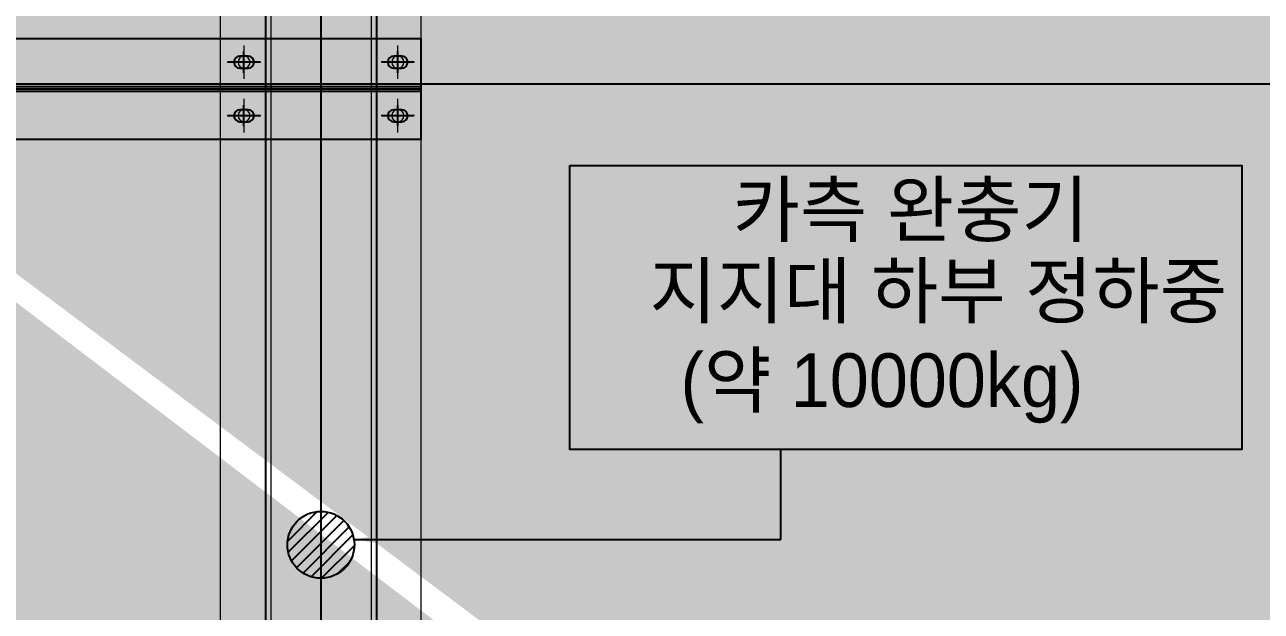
# Model space of a CAD drawing. Header units: millimetres. Extents: x 2370 to 266135, y -585395 to 33485.
# Drawn here: x 247353 to 251052, y 18720 to 20473 of the extents above; entities that cross this region are included whole.
import ezdxf
from ezdxf.lldxf.tags import DXFTag

# ---------------------------------------------------------------- set-up
doc = ezdxf.new("R2010")
doc.units = ezdxf.units.MM
doc.layers.add('0해치', color=253, linetype='Continuous', lineweight=9)
for name, color, linetype in [('1', 1, 'CENTER2'), ('2', 1, 'CENTER'), ('히든선', 2, 'HIDDEN')]:
    doc.layers.add(name, color=color, linetype=linetype)
doc.styles.add('SH_진천_나눔', font='')
doc.styles.get("Standard").update_dxf_attribs({"font": 'NanumGothicBold.ttf'})
doc.styles.get('SH_진천_나눔').set_extended_font_data('NanumGothic', bold=True)
tags = doc.linetypes.add('CENTER', pattern=[2, 1.25, -0.25, 0.25, -0.25]).pattern_tags.tags
tags[10:11] = [DXFTag(74, 4), DXFTag(75, 0), DXFTag(340, '0'), DXFTag(46, 1.0), DXFTag(50, 0.0), DXFTag(44, 0.0), DXFTag(45, 0.0)]
tags[8:9] = [DXFTag(74, 4), DXFTag(75, 0), DXFTag(340, '0'), DXFTag(46, 1.0), DXFTag(50, 0.0), DXFTag(44, 0.0), DXFTag(45, 0.0)]
tags[6:7] = [DXFTag(74, 4), DXFTag(75, 0), DXFTag(340, '0'), DXFTag(46, 1.0), DXFTag(50, 0.0), DXFTag(44, 0.0), DXFTag(45, 0.0)]
tags[4:5] = [DXFTag(74, 4), DXFTag(75, 0), DXFTag(340, '0'), DXFTag(46, 1.0), DXFTag(50, 0.0), DXFTag(44, 0.0), DXFTag(45, 0.0)]
tags = doc.linetypes.add('CENTER2', pattern=[1.125, 0.75, -0.125, 0.125, -0.125]).pattern_tags.tags
tags[10:11] = [DXFTag(74, 4), DXFTag(75, 0), DXFTag(340, '0'), DXFTag(46, 1.0), DXFTag(50, 0.0), DXFTag(44, 0.0), DXFTag(45, 0.0)]
tags[8:9] = [DXFTag(74, 4), DXFTag(75, 0), DXFTag(340, '0'), DXFTag(46, 1.0), DXFTag(50, 0.0), DXFTag(44, 0.0), DXFTag(45, 0.0)]
tags[6:7] = [DXFTag(74, 4), DXFTag(75, 0), DXFTag(340, '0'), DXFTag(46, 1.0), DXFTag(50, 0.0), DXFTag(44, 0.0), DXFTag(45, 0.0)]
tags[4:5] = [DXFTag(74, 4), DXFTag(75, 0), DXFTag(340, '0'), DXFTag(46, 1.0), DXFTag(50, 0.0), DXFTag(44, 0.0), DXFTag(45, 0.0)]
tags = doc.linetypes.add('HIDDEN', pattern=[0.375, 0.25, -0.125]).pattern_tags.tags
tags[6:7] = [DXFTag(74, 4), DXFTag(75, 0), DXFTag(340, '0'), DXFTag(46, 1.0), DXFTag(50, 0.0), DXFTag(44, 0.0), DXFTag(45, 0.0)]
tags[4:5] = [DXFTag(74, 4), DXFTag(75, 0), DXFTag(340, '0'), DXFTag(46, 1.0), DXFTag(50, 0.0), DXFTag(44, 0.0), DXFTag(45, 0.0)]
doc.dimstyles.new('DIM-ROPE HOLE', dxfattribs={"dimscale": 180, "dimtxt": 1, "dimasz": 0.4, "dimexe": 0.2, "dimexo": 0.3, "dimgap": 0.4, "dimtad": 1, "dimdec": 0, "dimlfac": 0.5, "dimtxsty": 'Standard', "dimcen": 0, "dimclrd": 15, "dimclre": 15, "dimclrt": 3, "dimadec": 0, "dimazin": 0, "dimtfac": 1, "dimtix": 1, "dimtmove": 0, "dimatfit": 3, "dimfxl": 1, "dimarcsym": 0})

# ---------------------------------------------------------------- blocks, each defined once
blk = doc.blocks.new('43242342')
at = {"color": 1, "linetype": 'CENTER2', "lineweight": 18}
for p, q in [((17347.2, 134586.7), (17347.2, 134636.7)), ((17577.2, 134586.7), (17577.2, 134636.7)), ((17322.2, 134611.7), (17372.2, 134611.7)), ((17602.2, 134611.7), (17552.2, 134611.7)), ((17347.2, 134506.7), (17347.2, 134556.7)), ((17577.2, 134506.7), (17577.2, 134556.7)), ((17322.2, 134531.7), (17372.2, 134531.7)), ((17602.2, 134531.7), (17552.2, 134531.7))]:
    blk.add_line(p, q, dxfattribs=at)
at = {"lineweight": 18}
for points in [[(17387.2, 136191.7), (17387.2, 132951.7), (17337.2, 132951.7), (17312.2, 132976.7), (17312.2, 136166.7), (17337.2, 136191.7)], [(17537.2, 136191.7), (17537.2, 132951.7), (17587.2, 132951.7), (17612.2, 132976.7), (17612.2, 136166.7), (17587.2, 136191.7)]]:
    blk.add_lwpolyline(points, close=True, dxfattribs=at)
for centre in [(17347.2, 134611.7), (17577.2, 134611.7), (17347.2, 134531.7), (17577.2, 134531.7)]:
    blk.add_circle(centre, 9, dxfattribs=at)
at = {"layer": '히든선'}
for p, q in [((17379.2, 136191.7), (17379.2, 132951.7)), ((17545.2, 136191.7), (17545.2, 132951.7))]:
    blk.add_line(p, q, dxfattribs=at)
blk = doc.blocks.new('w3')
blk.add_lwpolyline([(87947.5, -10626.3), (90347.5, -10626.3), (90347.5, -10776.3), (87947.5, -10776.3)], close=True)
for points in [[(90076.5, -10652.3), (90088.5, -10652.3, -1), (90088.5, -10670.3), (90076.5, -10670.3, -1)], [(90306.5, -10652.3), (90318.5, -10652.3, -1), (90318.5, -10670.3), (90306.5, -10670.3, -1)], [(90076.5, -10732.3), (90088.5, -10732.3, -1), (90088.5, -10750.3), (90076.5, -10750.3, -1)], [(90306.5, -10732.3), (90318.5, -10732.3, -1), (90318.5, -10750.3), (90306.5, -10750.3, -1)]]:
    blk.add_lwpolyline(points, format="xyb", close=True)
at = {"layer": '1'}
for p, q in [((90082.5, -10645.6), (90082.5, -10677.1)), ((90312.5, -10645.6), (90312.5, -10677.1)), ((90106.7, -10661.3), (90058.4, -10661.3)), ((90336.7, -10661.3), (90288.4, -10661.3)), ((87947.5, -10701.3), (90347.5, -10701.3)), ((90082.5, -10725.6), (90082.5, -10757.1)), ((90312.5, -10725.6), (90312.5, -10757.1)), ((90106.7, -10741.3), (90058.4, -10741.3)), ((90336.7, -10741.3), (90288.4, -10741.3))]:
    blk.add_line(p, q, dxfattribs=at)
at = {"layer": '2'}
for p, q in [((87947.5, -10697.8), (90347.5, -10697.8)), ((87947.5, -10704.8), (90347.5, -10704.8))]:
    blk.add_line(p, q, dxfattribs=at)

msp = doc.modelspace()

# ---------------------------------------------------------------- hatches: boundary and pattern name
h = msp.add_hatch()
h.set_pattern_fill('ANSI31', color=4, scale=200)
h.set_pattern_definition([(45, (139127.73, 32388.785), (-17.6776695, 17.6776695), [])])
h.paths.add_polyline_path([(248339.1, 18918.8, 1), (248139.1, 18918.8, 1)])
at = {"layer": '0해치', "ltscale": 600, "transparency": 33554687}
h = msp.add_hatch(dxfattribs=at)
h.set_pattern_fill('CONC', color=256, scale=30, angle=180, style=0)
h.set_pattern_definition([(180, (107212.9, -640979.1), (-9e-14, -762), [0, -762]), (180, (107205.3, -640712.4), (-9e-14, -762), [0, -762]), (180, (107182.4, -641123.9), (-9e-14, -762), [0, -762]), (158.19859, (107578.66, -640887.7), (-2286, 762), [82.0699, -4021.4257]), (36.869898, (107502.46, -640857.22), (-2286, -1524), [38.1, -3771.9]), (310.601295, (107532.935, -640834.356), (-3810, 4572), [70.2529, -6955.03995]), (26.56505, (107784.4, -640742.9), (762, 762), [17.0388, -1686.845]), (146.309932, (107799.64, -640735.3), (-1524, 762), [27.4743, -2719.9558]), (288.43495, (107776.78, -640720.06), (762, -1524), [24.09656, -2385.559]), (45, (107296.7, -640666.7), (2e-13, 762), [32.3289, -1045.3018]), (180, (107319.6, -640643.86), (-762, -762), [45.72, -716.28]), (315, (107273.86, -640643.86), (762, -1e-13), [32.3289, -1045.3018]), (71.56505, (107388.16, -641154.4), (-762, -1524), [24.09656, -2385.559]), (180, (107395.8, -641131.5), (-762, -762), [38.1, -723.9]), (323.130102, (107357.68, -641131.54), (2286, -1524), [38.1, -3771.9]), (33.690068, (107792.02, -641162.02), (-1524, -762), [27.4743, -2719.9558]), (161.56505, (107814.88, -641146.78), (1524, -762), [48.1931, -2361.4625]), (306.869898, (107769.16, -641131.54), (-1524, 2286), [38.1, -3771.9]), (180, (107571, -641131.5), (-9e-14, -762), [0, -762]), (180, (107776.8, -640933.4), (-9e-14, -762), [0, -762]), (180, (107563.4, -640651.5), (-9e-14, -762), [0, -762]), (180, (107357.7, -640887.7), (-9e-14, -762), [0, -762]), (180, (107578.66, -641017.2), (-9e-14, -762), [0, -762]), (180, (107746.3, -641040.1), (-9e-14, -762), [0, -762]), (180, (107677.7, -640994.4), (-9e-14, -762), [0, -762]), (180, (107708.2, -640811.5), (-9e-14, -762), [0, -762]), (180, (107891.1, -640842), (-9e-14, -762), [0, -762]), (180, (107883.46, -641017.2), (-9e-14, -762), [0, -762]), (180, (107906.3, -641184.9), (-9e-14, -762), [0, -762]), (180, (107670.1, -641215.36), (-9e-14, -762), [0, -762]), (180, (107502.46, -641245.8), (-9e-14, -762), [0, -762]), (180, (107235.76, -641215.36), (-9e-14, -762), [0, -762]), (180, (107418.6, -640979.1), (-9e-14, -762), [0, -762]), (180, (107494.8, -641116.3), (-9e-14, -762), [0, -762]), (180, (107433.9, -640750.5), (-9e-14, -762), [0, -762]), (180, (107662.5, -640712.4), (-9e-14, -762), [0, -762]), (180, (107433.9, -640544.8), (-9e-14, -762), [0, -762]), (180, (107685.3, -640590.5), (-9e-14, -762), [0, -762]), (180, (107929.2, -640567.66), (-9e-14, -762), [0, -762]), (180, (107837.7, -640529.56), (-9e-14, -762), [0, -762]), (180, (107830.1, -640636.2), (-9e-14, -762), [0, -762]), (180, (107319.6, -640514.3), (-9e-14, -762), [0, -762]), (180, (107228.1, -640826.7), (-9e-14, -762), [0, -762]), (180, (107266.2, -641055.3), (-9e-14, -762), [0, -762]), (180, (107616.76, -640506.7), (-9e-14, -762), [0, -762])])
edge = h.paths.add_edge_path()
edge.add_line((244438.2, 15681.5), (239838.2, 15681.5))
edge.add_line((245038.2, 14902.5), (244438.2, 14902.5))
edge.add_line((244438.2, 14902.5), (244438.2, 15681.5))
edge.add_line((245038.2, 14902.5), (245038.2, 15681.5))
edge.add_line((252538.2, 15681.5), (245038.2, 15681.5))
edge.add_line((240438.2, 17081.5), (239838.2, 17081.5))
edge.add_line((240438.2, 17081.5), (240038.2, 17081.5))
edge.add_line((240438.2, 23481.5), (239838.2, 23481.5))
edge.add_line((239838.2, 15681.5), (239838.2, 17081.5))
edge.add_line((240438.2, 16281.5), (240438.2, 17081.5))
edge.add_line((239838.2, 23481.5), (239838.2, 25481.5))
edge.add_line((240438.2, 23481.5), (240438.2, 24881.5))
edge.add_line((252538.2, 15681.5), (252538.2, 25481.5))
edge.add_line((251938.2, 16281.5), (251938.2, 24881.5))
edge.add_line((252538.2, 25481.5), (239838.2, 25481.5))
edge.add_line((251938.2, 24881.5), (240438.2, 24881.5))
edge.add_line((251938.2, 16281.5), (240438.2, 16281.5))
edge.add_line((243863, 24882.3), (243713, 24882.3))
edge.add_line((244215, 24882.3), (244365, 24882.3))

# ---------------------------------------------------------------- linework, layer by layer
at = {"color": 0}
msp.add_lwpolyline([(248984, 20052.7), (250994.5, 20052.7), (250994.5, 19203.8), (248984, 19203.8)], close=True, dxfattribs=at)
at = {"color": 4}
msp.add_circle((248239.1, 18918.8), 100, dxfattribs=at)
msp.add_circle((248239.1, 18918.8), 100, dxfattribs=at)
at = {"layer": '1'}
for p, q in [((248239.1, 23451.5), (248239.1, 17111.5)), ((248239.1, 23341.5), (248239.1, 17221.5)), ((239510, 20296.5), (251539.1, 20296.5))]:
    msp.add_line(p, q, dxfattribs=at)

# ---------------------------------------------------------------- block references
at = {"xscale": -2, "yscale": 2, "zscale": 2}
msp.add_blockref('43242342', (283163.5, -248861.9), dxfattribs=at)
at = {"xscale": -2, "yscale": 2, "zscale": 2, "rotation": 180}
msp.add_blockref('w3', (67844, -1121.2), dxfattribs=at)

# ---------------------------------------------------------------- texts
at = {"color": 3, "ltscale": 2, "char_height": 160.524, "attachment_point": 9, "style": 'SH_진천_나눔'}
for s, insert in [('{\\fGulim|b0|i0|c129|p50;카측 완충기 }', (250536.5, 19823.7)), ('{\\fGulim|b0|i0|c129|p50;지지대 하부 정하중}', (250950, 19581.1)), ('{\\f굴림|b0|i0|c129|p50;(약 10000kg)}', (250520.2, 19282.1))]:
    msp.add_mtext(s, dxfattribs=dict(at, insert=insert))

# ---------------------------------------------------------------- leaders
at = {"ltscale": 600}
msp.add_leader([(248339.1, 18934.8), (249615.4, 18934.8), (249615.4, 19203.8)], dimstyle='DIM-ROPE HOLE', override={"dimgap": 0.4, "dimtad": 0}, dxfattribs=at)

doc.saveas('drawing.dxf')
